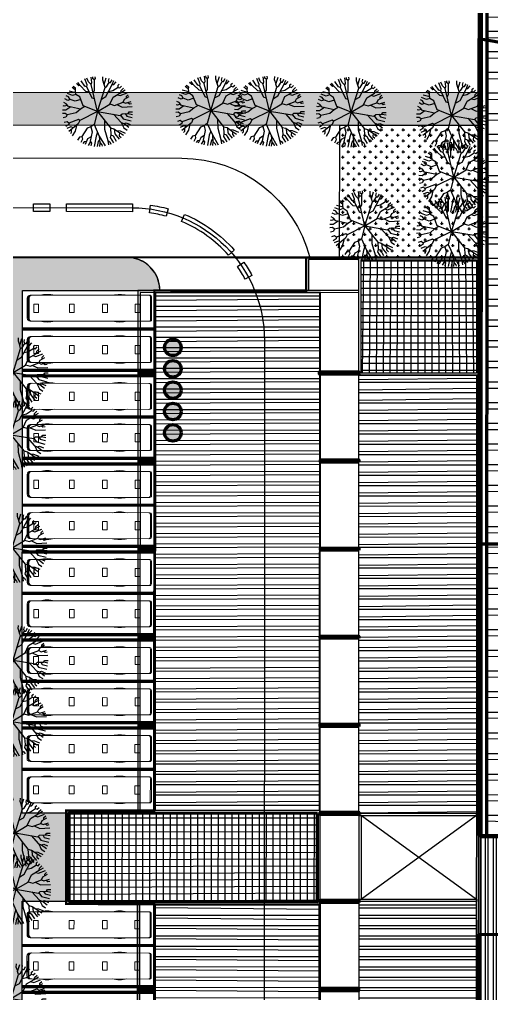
# Model space of a CAD drawing. Header units: millimetres. Extents: x -840588 to 786814, y -467537 to 194195.
# Drawn here: x -52309 to -9389, y -127607 to -39123 of the extents above; entities that cross this region are included whole.
import ezdxf

# ---------------------------------------------------------------- set-up
doc = ezdxf.new("R2010")
doc.units = ezdxf.units.MM
doc.header["$LTSCALE"] = 100
doc.header["$MEASUREMENT"] = 0
for name, color, linetype in [('1gt tim duong', 10, 'Continuous'), ('A-hatch', 139, 'Continuous'), ('A-tree', 3, 'Continuous'), ('A-Wall', 7, 'Continuous'), ('A-Wall-Patt', 143, 'Continuous'), ('caycay', 96, 'Continuous'), ('ctrinh-mai 1', 16, 'Continuous'), ('ctrinh-mai 2', 24, 'Continuous'), ('gthong-phan lanxe', 9, 'Continuous'), ('gthong-viahe', 5, 'Continuous')]:
    doc.layers.add(name, color=color, linetype=linetype)
for name, color, linetype, lineweight in [('ct-bai xe', 95, 'Continuous', 100), ('ct-xebuyt', 148, 'Continuous', 13), ('ctrinh-chinh', 24, 'Continuous', 100), ('ctrinh-net', 95, 'Continuous', 0), ('PV_X_Lo', 1, 'Continuous', 9), ('vtchitieu', 7, 'Continuous', 13)]:
    doc.layers.add(name, color=color, linetype=linetype, lineweight=lineweight)
pattern_1 = [(0, (-615433.3458368516, -1205242.082586594), (2.775557561562891e-16, 0.9375), []), (0, (-615433.0333368522, -1205242.395086594), (2.775557561562891e-16, 0.9375), [])]
pattern_2 = [(0, (-615285.3412264253, -1205270.401880732), (1.665334536937735e-16, 0.625), []), (90, (-615285.3412264253, -1205270.401880732), (-0.625, 1.665334536937735e-16), [])]

# ---------------------------------------------------------------- blocks, each defined once
blk = doc.blocks.new('ctr tramxebuyt')
at = {"layer": 'ctrinh-mai 1'}
h = blk.add_hatch(dxfattribs=at)
h.set_pattern_fill('ANSI32', color=256, scale=2.5, angle=315, style=0)
h.set_pattern_definition(pattern_1)
h.paths.add_polyline_path([(26.59995759325102, 3.999969325726852), (26.59995759325102, 43.79994532302953), (37.29995759110898, 43.79994540964253), (37.29995759110898, 3.999969412572682)])
h = blk.add_hatch(dxfattribs=at)
h.set_pattern_fill('ANSI32', color=256, scale=2.5, angle=315, style=0)
h.set_pattern_definition(pattern_1)
h.paths.add_polyline_path([(26.59995842434, -4.000038447324187), (26.59995763062034, -43.80002624029294), (37.29995759110898, -43.80002623912878), (37.29995838482864, -4.000038444530219)])
at = {"layer": 'ctrinh-mai 2'}
h = blk.add_hatch(dxfattribs=at)
h.set_pattern_fill('ANSI37', color=256, scale=5, angle=315, style=0)
h.set_pattern_definition(pattern_2)
h.paths.add_polyline_path([(37.29995759110898, 54.30058167595416), (26.79995617608074, 54.30058167618699), (26.79995763069019, 43.9999454098288), (37.29995904571842, 43.9999454098288)])
h = blk.add_hatch(dxfattribs=at)
h.set_pattern_fill('ANSI32', color=256, scale=2.5, angle=315, style=0)
h.set_pattern_definition(pattern_1)
h.paths.add_polyline_path([(8.09992147772573, 51.2999583852943), (22.99996323126834, 51.2999583852943), (22.99996323126834, 4.250003115274012), (8.09992147772573, 4.250003115274012)])
h = blk.add_hatch(dxfattribs=at)
h.set_pattern_fill('ANSI37', color=256, scale=5, angle=315, style=0)
h.set_pattern_definition(pattern_2)
h.paths.add_polyline_path([(22.85001115803607, 4.000051656737924), (0.2499544228194281, 4.000052914721891), (0.2499531195499003, -4.000059622805566), (22.85001180833206, -4.00007724436)])
h = blk.add_hatch(dxfattribs=at)
h.set_pattern_fill('ANSI32', color=256, scale=2.5, angle=315, style=0)
h.set_pattern_definition(pattern_1)
h.paths.add_polyline_path([(8.09992147772573, -51.30003921454772), (22.99996323126834, -51.30003921454772), (22.99996323126834, -4.250083944760263), (8.09992147772573, -4.250083944760263)])
at = {"ltscale": 5}
blk.add_lwpolyline([(23.09996259678155, 4.250003115739673), (3.004446625709534e-06, 4.250004373723641), (1.619802787899971e-06, -4.250010868534446), (23.09996328770649, -4.250028916401789), (23.09996259678155, 4.250003115739673)], dxfattribs=at)
at = {"layer": 'A-hatch', "ltscale": 5}
for p, q in [((37.29995825525839, 3.799969412386417), (26.84995789488312, -3.800025686621666)), ((26.84995832433924, 3.799970591673627), (37.2999583814526, -3.80002568825148))]:
    blk.add_line(p, q, dxfattribs=at)
at = {"layer": 'A-Wall'}
blk.add_lwpolyline([(21.79994074220303, 54.49994985759258), (21.79993805557024, 51.49997660052031), (6.499875000095926, 51.49998913798481), (6.498972934670746, 4.250008364440873), (3.004563041031361e-06, 4.250010868534446), (-3.004563041031361e-06, -4.250010868534446), (6.499877983005717, -4.25002491963096), (6.499877983005717, -51.50000454764813), (21.79994074220303, -51.50004041474313), (21.79994074220303, -54.500030686846), (37.49995759106241, -54.50003862357698), (37.49995759106241, 54.49995958525687), (21.79994074220303, 54.49997481051832)], dxfattribs=at)
blk.add_lwpolyline([(26.59995617624372, 54.4999693473801), (37.49995759106241, 54.49995958525687), (37.49995904567186, 43.79994540964253), (26.59995763062034, 43.79994540964253)], close=True, dxfattribs=at)
at = {"layer": 'A-Wall-Patt'}
for p, q in [((8.09992147772573, 51.2999583852943), (8.0999166413676, 4.250003009801731)), ((8.09991066006478, -51.30004210700281), (8.100153872859664, -4.249991635791957))]:
    blk.add_line(p, q, dxfattribs=at)
for points in [[(26.59995773527771, 54.4999693473801), (21.79994074220303, 54.49994985759258), (21.79994074220303, 51.49995958525687)], [(26.59995773527771, 54.29994985763915), (21.99994074215647, 54.29994985763915), (21.99994074215647, 51.49995958525687)], [(26.59995658393018, 51.49997113784775), (6.499875000095926, 51.49998618895188), (6.499875000095926, 4.250008347211406), (7.99987307144329, 4.249979710206389)], [(26.59995621012058, 51.29997490835376), (6.699871229357086, 51.29998958576471), (6.699871229357086, 4.250003009801731), (7.999876889633015, 4.24997819098644)], [(7.750054640579037, 4.24986616615206), (7.999875691719353, 4.249896166380495), (7.999880527961068, 51.29998838575557), (22.99996806751005, 51.2999583852943), (22.99996323126834, 4.250003009801731)], [(23.09996328770649, 4.2499481998384), (23.09995730640367, 51.29996128403582), (7.999869710300118, 51.29993127705529), (8.000023276661523, 4.249938647495583), (8.000023276661523, 4.249938647495583), (8.000023276661523, 4.249938647495583)], [(26.84995763143525, -3.749932006234303), (26.84995763143525, 3.799971820320934), (26.59995763120241, 3.799971820320934), (26.59995763120241, -3.800025687087327)], [(26.79995648562908, -51.50003664405085), (6.499875000095926, -51.5000062698964), (6.499877983005717, -4.25002491963096), (7.999876054353081, -4.249996282625943)], [(26.79995685943868, -51.30004041455686), (6.699871229357086, -51.30001041432843), (6.699874382815324, -4.2500183689408), (7.999880043091252, -4.249993549892679)], [(23.09996328770649, -4.250029029324651), (23.09995730640367, -51.30004211352207), (7.999869710300118, -51.30001210654154), (8.000023276661523, -4.250019476981834), (8.000023276661523, -4.250019476981834), (8.000023276661523, -4.250019476981834)], [(26.59995842434, -4.000038447324187), (26.59995763062034, -43.80002624029294), (37.29995759110898, -43.80002623912878), (37.29995838482864, -4.000038444530219), (26.59995842434, -4.000038447324187)]]:
    blk.add_lwpolyline(points, dxfattribs=at)
for points in [[(26.79995617608074, 54.30058167595416), (37.29995759110898, 54.30058167595416), (37.29995904571842, 43.9999454098288), (26.79995763069019, 43.9999454098288)], [(26.59995759325102, 3.999969325726852), (26.59995759325102, 43.79994532302953), (37.29995759110898, 43.79994540964253), (37.29995759110898, 3.999969412572682), (26.59995759325102, 3.999969325726852)], [(37.29995759110898, 43.79994540964253), (37.29995904571842, -43.80002623912878), (37.49995904567186, -43.80002623912878), (37.49995759117883, 43.79994540964253)], [(26.59995763120241, 3.799970644060522), (37.29995830287226, 3.799969412386417), (37.29995830287226, 3.999969412572682), (26.59995763120241, 3.999970644246787)], [(26.59995763120241, -3.800025686388835), (37.29995837900788, -3.80002568801865), (37.29995837900788, -4.000025687972084), (26.59995763935149, -4.000025687506422)]]:
    blk.add_lwpolyline(points, close=True, dxfattribs=at)
at = {"layer": 'ctrinh-chinh'}
for points in [[(7.999871716368943, 43.90000414685346), (6.699871246702969, 43.90000386931933), (6.699871212011203, 44.0999751847703), (7.999871681677178, 44.09997546230443)], [(26.59987295547035, 43.89997405954637), (22.99997043015901, 43.89997386885807), (22.99997039546724, 44.09994518430904), (26.59987292077858, 44.09994537523016)], [(7.999871716368943, 35.90000414685346), (6.699871246702969, 35.90000386931933), (6.699871212011203, 36.0999751847703), (7.999871681677178, 36.09997546230443)], [(26.59986579115503, 35.89997405954637), (23.0999649039004, 35.89997388166375), (23.09996486920863, 36.09994519734755), (26.59986575646326, 36.09994537523016)], [(7.999871716368943, 27.90000414685346), (6.699871246702969, 27.90000386931933), (6.699871212011203, 28.0999751847703), (7.999871681677178, 28.09997546230443)], [(26.59986579115503, 27.89997405954637), (23.0999649039004, 27.89997388166375), (23.09996486920863, 28.09994519734755), (26.59986575646326, 28.09994537523016)], [(7.999871716368943, 19.90000414685346), (6.699871246702969, 19.90000386931933), (6.699871212011203, 20.0999751847703), (7.999871681677178, 20.09997546230443)], [(26.59986579115503, 19.89997405954637), (23.0999649039004, 19.89997388166375), (23.09996486920863, 20.09994519734755), (26.59986575646326, 20.09994537523016)], [(7.999864443554543, 11.90000414685346), (6.699863973888569, 11.90000386931933), (6.699863939196803, 12.0999751847703), (7.999864408862777, 12.09997546230443)], [(26.59985851834062, 11.89997405954637), (23.09995763096958, 11.89997388166375), (23.09995759627782, 12.09994519734755), (26.59985848364886, 12.09994537523016)], [(22.85001115803607, 4.000051656737924), (0.2499544228194281, 4.000052914721891), (0.2499531196663156, -4.000059622572735), (22.85001180833206, -4.00007724436)], [(26.59995763120241, 3.899964736541733), (23.09996264369693, 3.89996457635425), (23.09996260900516, 4.099935891805217), (26.59995759651065, 4.0999360519927)], [(26.5999576653121, -4.100035263458267), (23.09996329399291, -4.100035432726145), (23.09996325930115, -3.900064117275178), (26.59995763062034, -3.90006394777447)], [(7.999871716368943, -11.90002497541718), (6.699871246702969, -11.90002469788305), (6.699871212011203, -12.09999601333402), (7.999871681677178, -12.09999629086815)], [(26.59995757206343, -11.90005497564562), (23.09996332239825, -11.90005470486358), (23.09996328770649, -12.10002602054738), (26.59995753737167, -12.10002629132941)]]:
    blk.add_lwpolyline(points, close=True, dxfattribs=at)
at = {"layer": 'ctrinh-mai 1'}
for points in [[(8.09992147772573, 51.2999583852943), (22.99996323126834, 51.2999583852943), (22.99996323126834, 4.250003115274012), (8.09992147772573, 4.250003115274012)], [(8.09992147772573, -51.30003921454772), (22.99996323126834, -51.30003921454772), (22.99996323126834, -4.250083944760263), (8.09992147772573, -4.250083944760263)]]:
    blk.add_lwpolyline(points, close=True, dxfattribs=at)
blk = doc.blocks.new('tang cao')
blk.add_hatch(color=256).paths.add_polyline_path([(0.750000006519258, 0, 1), (-0.750000006519258, 0, 1)])
blk.add_circle((0, 0), 0.750000006519258)
blk = doc.blocks.new('NGC')
at = {"layer": 'ctrinh-mai 1'}
h = blk.add_hatch(dxfattribs=at)
h.set_pattern_fill('ANSI32', color=256, scale=5, angle=315, style=0)
h.set_pattern_definition([(0, (-615851.4988218939, -1205293.901811052), (5.551115123125783e-16, 1.875), []), (0, (-615850.873821895, -1205294.526811051), (5.551115123125783e-16, 1.875), [])])
h.paths.add_polyline_path([(-116.5004060267238, 73.59999780240469), (-121.2998026588466, 73.59999780240469), (-121.2996150384424, -21.50000216439366), (-116.5002184063196, -21.49999280297197)])
at = {"layer": 'ctrinh-chinh'}
blk.add_line((-121.2998026588466, 73.59999780240469), (-121.2996150384424, -21.50000313972123), dxfattribs=at)
for points in [[(-122.0000132289715, -21.50000236090273), (-111.0000000001164, -21.50000214693137), (-111.0000000001164, 73.79999780259095), (-121.9998022224754, 73.79999780259095)], [(-121.800012789201, -21.50000314041972), (-111.2004240235547, -21.49998246575706), (-111.2000008787727, 73.59999780240469), (-121.7998026588466, 73.59999780240469)]]:
    blk.add_lwpolyline(points, close=True, dxfattribs=at)
blk = doc.blocks.new('htrgrr')
at = {"ltscale": 10}
for p, q in [((-903.0737704914063, 0), (903.0737704914063, 0)), ((-1180.942622951232, -11161.06557377055), (-1180.942622951232, -277.8688524590107)), ((0, -69.46721311472356), (-903.0737704914063, -92.62295081967022)), ((-903.0737704914063, -162.0901639343938), (903.0737704914063, -162.0901639345102)), ((0, -162.0901639345102), (0, -69.46721311472356)), ((0, -69.46721311472356), (903.0737704914063, -92.62295081967022)), ((1180.942622951232, -277.8688524590107), (1180.942622951232, -11161.06557377055)), ((1042.008196720853, -11207.37704918033), (-1042.008196720853, -11207.37704918033)), ((1042.008196720853, -11300), (-1042.008196720853, -11300))]:
    blk.add_line(p, q, dxfattribs=at)
for points in [[(375.2198343565688, -1027.67339785106), (375.2198343565688, -594.4204250621842), (-375.2198343565688, -594.4204250621842), (-375.2198343565688, -1027.67339785106)], [(375.2198343565688, -4272.293837453122), (375.2198343565688, -3839.040864664246), (-375.2198343565688, -3839.040864664246), (-375.2198343565688, -4272.293837453122)], [(375.2198343565688, -7285.274362727185), (375.2198343565688, -6852.021389938309), (-375.2198343565688, -6852.021389938309), (-375.2198343565688, -7285.274362727185)], [(375.2198343565688, -10244.59532106423), (375.2198343565688, -9811.342348275357), (-375.2198343565688, -9811.342348275357), (-375.2198343565688, -10244.59532106423)]]:
    blk.add_lwpolyline(points, close=True, dxfattribs=at)
for centre, radius, start, end in [((-903.0737704914063, -277.8688524590107), 277.8688524590164, 90, 180), ((903.0737704914063, -277.8688524590107), 277.8688524590164, 0, 90), ((-903.0737704914063, -370.4918032786809), 277.8688524590164, 90, 180), ((-903.0737704914063, -439.9590163934045), 277.8688524590164, 90, 180), ((903.0737704914063, -370.4918032786809), 277.8688524590164, 0, 90), ((903.0737704914063, -439.9590163935209), 277.8688524590164, 0, 90), ((1919.031762295403, -1817.725409836043), 3169.441598360655, 167.9819880926131, 192.0180119073869), ((-1919.031762295403, -1817.725409836043), 3169.441598360655, 347.981988092613, 12.01801190738696), ((1919.031762295403, -8417.110655737692), 3169.441598360655, 167.9819880926131, 192.0180119073869), ((-1919.031762295403, -8417.110655737692), 3169.441598360655, 347.981988092613, 12.01801190738696), ((-1042.008196720853, -11068.44262295077), 138.9344262295082, 180, 270), ((-1042.008196720853, -11161.06557377055), 138.9344262295082, 180, 270), ((1042.008196720853, -11068.44262295077), 138.9344262295082, 270, 0), ((1042.008196720853, -11161.06557377055), 138.9344262295082, 270, 0)]:
    blk.add_arc(centre, radius, start, end, dxfattribs=at)
blk = doc.blocks.new('CTR NHAGAHANHKHACH')
at = {"layer": 'ctrinh-mai 1'}
h = blk.add_hatch(dxfattribs=at)
h.set_pattern_fill('ANSI32', color=256, scale=2000, angle=45, style=0)
h.set_pattern_definition([(90, (-1450.650511689368, -407.3499148476403), (-0.7500001229345798, 1.136868298865613e-16), []), (90, (-1450.400511648855, -407.0999148653354), (-0.7500001229345798, 1.136868298865613e-16), [])])
edge = h.paths.add_edge_path()
edge.add_arc((-82.49915694573428, -78.9999947489705), 41.00000141641426, 162.6099984873482, 163.4478848430642)
edge.add_line((-121.8001594382804, -67.31961293867789), (-121.8001594383968, -25.69999860599637))
edge.add_line((-121.8001594383968, -25.69999860599637), (-83.98750897543505, -25.69999795919284))
edge.add_line((-83.98750897543505, -25.69999795919284), (-83.99091886926908, -25.89298307546414))
edge.add_line((-83.99091886926908, -25.89298307546414), (-83.99378197675105, -26.08597712684423))
edge.add_line((-83.99378197675105, -26.08597712684423), (-83.99609827669337, -26.27897853078321))
edge.add_line((-83.99609827669337, -26.27897853078321), (-83.99786774767563, -26.47198563977145))
edge.add_line((-83.99786774767563, -26.47198563977145), (-83.9990903774742, -26.66499706660397))
edge.add_line((-83.9990903774742, -26.66499706660397), (-83.99976615572814, -26.85801110393368))
edge.add_line((-83.99976615572814, -26.85801110393368), (-83.99989507708233, -27.05102637060918))
edge.add_line((-83.99989507708233, -27.05102637060918), (-83.99947714072186, -27.24404115579091))
edge.add_line((-83.99947714072186, -27.24404115579091), (-83.99851234909147, -27.4370540601667))
edge.add_line((-83.99851234909147, -27.4370540601667), (-83.9970007109223, -27.63006340735592))
edge.add_line((-83.9970007109223, -27.63006340735592), (-83.99494223832153, -27.82306769024581))
edge.add_line((-83.99494223832153, -27.82306769024581), (-83.99233694712166, -28.01606538426131))
edge.add_line((-83.99233694712166, -28.01606538426131), (-83.98918485851027, -28.2090548761189))
edge.add_line((-83.98918485851027, -28.2090548761189), (-83.98548599798232, -28.40203469409607))
edge.add_line((-83.98548599798232, -28.40203469409607), (-83.98124039545655, -28.5950032453984))
edge.add_line((-83.98124039545655, -28.5950032453984), (-83.97644808364566, -28.78795903595164))
edge.add_line((-83.97644808364566, -28.78795903595164), (-83.97110910364427, -28.98090045037679))
edge.add_line((-83.97110910364427, -28.98090045037679), (-83.96522349643055, -29.17382596386597))
edge.add_line((-83.96522349643055, -29.17382596386597), (-83.95879130810499, -29.36673399643041))
edge.add_line((-83.95879130810499, -29.36673399643041), (-83.95181259466335, -29.55962307588197))
edge.add_line((-83.95181259466335, -29.55962307588197), (-83.94428740500007, -29.75249160034582))
edge.add_line((-83.94428740500007, -29.75249160034582), (-83.9362158072181, -29.94533802825026))
edge.add_line((-83.9362158072181, -29.94533802825026), (-83.92759786336683, -30.13816078542732))
edge.add_line((-83.92759786336683, -30.13816078542732), (-83.91843363712542, -30.33095840597525))
edge.add_line((-83.91843363712542, -30.33095840597525), (-83.90872321068309, -30.52372924098745))
edge.add_line((-83.90872321068309, -30.52372924098745), (-83.89846665691584, -30.71647186367773))
edge.add_line((-83.89846665691584, -30.71647186367773), (-83.88766406208742, -30.90918455016799))
edge.add_line((-83.88766406208742, -30.90918455016799), (-83.87631550745573, -31.10186587343924))
edge.add_line((-83.87631550745573, -31.10186587343924), (-83.86442108184565, -31.29451437387615))
edge.add_line((-83.86442108184565, -31.29451437387615), (-83.8519808902638, -31.48712830478325))
edge.add_line((-83.8519808902638, -31.48712830478325), (-83.83899503271095, -31.67970618861727))
edge.add_line((-83.83899503271095, -31.67970618861727), (-83.82546360534616, -31.87224655668251))
edge.add_line((-83.82546360534616, -31.87224655668251), (-83.81138671911322, -32.06474777730182))
edge.add_line((-83.81138671911322, -32.06474777730182), (-83.79676449042745, -32.25720840739086))
edge.add_line((-83.79676449042745, -32.25720840739086), (-83.78159703034908, -32.44962685322389))
edge.add_line((-83.78159703034908, -32.44962685322389), (-83.76588446402457, -32.64200149360113))
edge.add_line((-83.76588446402457, -32.64200149360113), (-83.74962692521513, -32.83433085028082))
edge.add_line((-83.74962692521513, -32.83433085028082), (-83.73282453417778, -33.0266134198755))
edge.add_line((-83.73282453417778, -33.0266134198755), (-83.71547742839903, -33.21884755138308))
edge.add_line((-83.71547742839903, -33.21884755138308), (-83.69758574711159, -33.41103171883151))
edge.add_line((-83.69758574711159, -33.41103171883151), (-83.67914962850045, -33.60316463629715))
edge.add_line((-83.67914962850045, -33.60316463629715), (-83.6601692372933, -33.79524433263578))
edge.add_line((-83.6601692372933, -33.79524433263578), (-83.64064471109305, -33.98726954404265))
edge.add_line((-83.64064471109305, -33.98726954404265), (-83.62057621323038, -34.1792387010064))
edge.add_line((-83.62057621323038, -34.1792387010064), (-83.59996390063316, -34.37115017627366))
edge.add_line((-83.59996390063316, -34.37115017627366), (-83.57880793814547, -34.56300253863446))
edge.add_line((-83.57880793814547, -34.56300253863446), (-83.557108491892, -34.7547941734083))
edge.add_line((-83.557108491892, -34.7547941734083), (-83.53486574720591, -34.94652358512394))
edge.add_line((-83.53486574720591, -34.94652358512394), (-83.51207988266833, -35.13818913791329))
edge.add_line((-83.51207988266833, -35.13818913791329), (-83.48875107732601, -35.32978938403539))
edge.add_line((-83.48875107732601, -35.32978938403539), (-83.46487950719893, -35.5213227707427))
edge.add_line((-83.46487950719893, -35.5213227707427), (-83.44046538916882, -35.71278779907152))
edge.add_line((-83.44046538916882, -35.71278779907152), (-83.4155088828411, -35.90418282942846))
edge.add_line((-83.4155088828411, -35.90418282942846), (-83.39001022162847, -36.09550643945113))
edge.add_line((-83.39001022162847, -36.09550643945113), (-83.36396960087586, -36.28675691550598))
edge.add_line((-83.36396960087586, -36.28675691550598), (-83.33738722512498, -36.47793301008642))
edge.add_line((-83.33738722512498, -36.47793301008642), (-83.31026330706663, -36.66903292643838))
edge.add_line((-83.31026330706663, -36.66903292643838), (-83.28259806381539, -36.86005529738031))
edge.add_line((-83.28259806381539, -36.86005529738031), (-83.2543917131843, -37.05099846562371))
edge.add_line((-83.2543917131843, -37.05099846562371), (-83.22564450942446, -37.24186094501056))
edge.add_line((-83.22564450942446, -37.24186094501056), (-83.19635665928945, -37.43264117813669))
edge.add_line((-83.19635665928945, -37.43264117813669), (-83.16652838338632, -37.62333776871674))
edge.add_line((-83.16652838338632, -37.62333776871674), (-83.13615994376596, -37.81394906062633))
edge.add_line((-83.13615994376596, -37.81394906062633), (-83.10525159619283, -38.00447345594876))
edge.add_arc((-82.49915694328956, -78.99999474082142), 41.00000141641424, 90.8470226666, 140.4286282105067)
edge.add_line((-114.1032552603865, -52.88139819144271), (-114.1032655078452, -52.88141030748375))
edge.add_line((-114.1032655078452, -52.88141030748375), (-114.1032754896441, -52.88142266939394))
edge.add_arc((-82.49915694235824, -78.99999473965727), 41.00000141641425, 140.4286725891529, 141.7334002595768)
edge.add_line((-114.6897969462443, -53.60781459929422), (-114.6898102810374, -53.60783111397177))
edge.add_line((-114.6898102810374, -53.60783111397177), (-114.6898232789245, -53.60784798208624))
edge.add_arc((-82.49915694189258, -78.99999473872595), 41.00000141641424, 141.7334596787864, 143.0381723164369)
edge.add_line((-115.2596456176834, -54.34739857004024), (-115.2596618406242, -54.34741962514818))
edge.add_line((-115.2596618406242, -54.34741962514818), (-115.2596775852144, -54.34744105138816))
edge.add_arc((-82.49915694596712, -78.99999474454671), 41.00000141641426, 143.0382466032972, 144.3429446640414)
edge.add_line((-115.8125058917794, -55.09976675058715), (-115.8125246623531, -55.09979229490273))
edge.add_line((-115.8125246623531, -55.09979229490273), (-115.8125428543426, -55.09981827111915))
edge.add_arc((-82.49915694445372, -78.9999947429169), 41.00000141641425, 144.3430332773815, 145.6477173492956)
edge.add_line((-116.348091070191, -55.86452900920995), (-116.3481120596407, -55.86455898010172))
edge.add_line((-116.3481120596407, -55.86455898010172), (-116.3481323757442, -55.86458944249898))
edge.add_arc((-82.49915694398805, -78.99999474175274), 41.00000141641424, 145.6478196458006, 146.9524902579005)
edge.add_line((-116.8661233637249, -56.64128871378489), (-116.8661462847376, -56.64132308261469))
edge.add_line((-116.8661462847376, -56.64132308261469), (-116.8661684110994, -56.64135795505717))
edge.add_arc((-82.49915694480296, -78.99999474338256), 41.00000141641426, 146.9526056926727, 148.2572636000055)
edge.add_line((-117.3663342084037, -57.42964319721796), (-117.366358702071, -57.42968180053867))
edge.add_line((-117.366358702071, -57.42968180053867), (-117.3663823172683, -57.42972096288577))
edge.add_arc((-82.49915694573428, -78.99999474501237), 41.00000141641425, 148.2573913862021, 149.5620372672167)
edge.add_line((-117.8484641516116, -58.22918358584866), (-117.8484899066389, -58.22922629676759))
edge.add_line((-117.8484899066389, -58.22922629676759), (-117.8485146773746, -58.22926957439631))
edge.add_arc((-82.49915694247466, -78.99999473942444), 41.00000141641424, 149.5621766504183, 150.8668114222879)
edge.add_line((-118.3122632150771, -59.03949536546133), (-118.312289889669, -59.03954196930863))
edge.add_line((-118.312289889669, -59.03954196930863), (-118.3123154880013, -59.03958915383555))
edge.add_arc((-82.49915694259107, -78.9999947398901), 41.00000141641424, 150.866961469313, 152.1715861043862)
edge.add_line((-118.7574908867246, -59.86015838338062), (-118.7575181291904, -59.86020859796554))
edge.add_line((-118.7575181291904, -59.86020859796554), (-118.7575442221714, -59.86025942186825))
edge.add_arc((-82.4991569428239, -78.9999947398901), 41.00000141641425, 152.1717457661541, 153.4763612417041)
edge.add_line((-119.1839162359247, -60.69074702868238), (-119.183943741722, -60.69080060441047))
edge.add_line((-119.183943741722, -60.69080060441047), (-119.1839700171258, -60.69085478596389))
edge.add_arc((-82.49915694445372, -78.99999474314973), 41.00000141641424, 153.4765295363316, 154.7811369300209)
edge.add_line((-119.5913181424839, -61.53083065873943), (-119.5913455981063, -61.53088727407157))
edge.add_line((-119.5913455981063, -61.53088727407157), (-119.5913717612857, -61.53094450780191))
edge.add_arc((-82.49915694259107, -78.99999473895878), 41.00000141641425, 154.7813127974241, 156.0859132133722)
edge.add_line((-119.9794853230705, -62.37997366115451), (-119.9795124294469, -62.38003295846283))
edge.add_line((-119.9795124294469, -62.38003295846283), (-119.9795381744625, -62.38009284855798))
edge.add_arc((-82.49915694457013, -78.99999474384822), 41.00000141641424, 156.0860954063757, 157.3906900996157)
edge.add_line((-120.3482164690504, -63.23773572873324), (-120.3482429379364, -63.23779730242677))
edge.add_line((-120.3482429379364, -63.23779730242677), (-120.3482680028537, -63.23785947472788))
edge.add_arc((-82.49915694328956, -78.99999474082142), 41.00000141641424, 157.3908774303326, 158.6954676620823)
edge.add_line((-120.6973203514935, -64.10367209441029), (-120.6973459157161, -64.10373550560325))
edge.add_line((-120.6973459157161, -64.10373550560325), (-120.6973700310336, -64.10379948676564))
edge.add_arc((-82.4991569435224, -78.99999474151991), 41.00000141641424, 158.6956587445611, 160.0002459081185)
edge.add_line((-121.026615911047, -64.97733373683877), (-121.0266403264832, -64.97739851428196))
edge.add_line((-121.0266403264832, -64.97739851428196), (-121.0266632642597, -64.97746384097263))
edge.add_arc((-82.49915694363881, -78.99999474175274), 41.00000141641424, 160.0004393909123, 161.3050248121336)
edge.add_line((-121.3359323453624, -65.85826758947223), (-121.3359554042108, -65.85833326168358))
edge.add_line((-121.3359554042108, -65.85833326168358), (-121.3359769578092, -65.85839943028986))
edge.add_arc((-82.49915694317315, -78.99999474058859), 41.00000141641424, 161.3052193181064, 162.6098045501656)
edge.add_line((-121.6251092581078, -66.74601695383899), (-121.6251307468629, -66.74608292290941))
edge.add_line((-121.6251307468629, -66.74608292290941), (-121.625150738284, -66.74614939745516))
at = {"layer": 'A-Wall', "ltscale": 5}
blk.add_lwpolyline([(-123.5001807779772, -81.9999669068493), (-122.0001594248461, -81.9999676651787), (-122.0001594248461, -25.4999986232724), (-83.98339796124492, -25.49999797297642)], dxfattribs=at)
at = {"layer": 'A-Wall-Patt'}
blk.add_lwpolyline([(-121.8001594383968, -67.31961293914355), (-121.8001594383968, -25.6999986062292), (-83.98750897543505, -25.69999795919284)], dxfattribs=at)
at = {"layer": 'A-Wall-Patt', "ltscale": 5}
for points in [[(-83.10525159619283, -38.00447345594876, 0.3327138444106625), (-122.0001594248461, -68.01496312511154, 0.3327138444106625)], [(-83.07228537392803, -38.20401894906536, 0.3327325876515403), (-121.8001594383968, -68.04228892922401, 0.3327325876515403)]]:
    blk.add_lwpolyline(points, format="xyb", dxfattribs=at)
at = {"layer": 'ctrinh-mai 1'}
blk.add_lwpolyline([(-83.98750897543505, -25.69999795919284), (-121.8001594383968, -25.6999986062292), (-121.8001594382804, -67.31961293867789, -0.327820716161132), (-83.10525159619283, -38.00447345594876, -0.3813924400090022)], format="xyb", dxfattribs=at)
at = {"layer": 'ctrinh-mai 2'}
blk.add_lwpolyline([(-83.07228537392803, -38.20401894906536, 0.3327325875713984), (-121.8001594385132, -68.04228892060928)], format="xyb", dxfattribs=at)
blk = doc.blocks.new('A$C537F0C63')
at = {"layer": 'caycay'}
for p, q in [((4.712688563198753, 10.80137484274019), (4.265887160996499, 11.99052643422328)), ((4.906208114261972, 11.58543264324908), (4.852080984670465, 12.1454581428552)), ((6.159981289129064, 11.93632074141715), (6.202302373265411, 12.27858844433285)), ((6.605483960749552, 11.93623077391385), (6.617402898351429, 12.259334795428)), ((6.826178093167982, 11.29693891192437), (6.890286666319298, 12.23129105439875)), ((7.441234408583114, 11.42699881628141), (7.651727496751846, 12.08642798159781)), ((7.68363426896758, 10.90806475621866), (8.019816777752567, 11.97964079065423)), ((2.008257406407211, 10.05514116568156), (1.666088850062806, 10.35901247844595)), ((2.272467924871307, 10.54832825371341), (2.042717878081021, 10.72445268446245)), ((2.296077634156973, 10.19319036591696), (2.272467924871307, 10.54832825371341)), ((3.003826198455499, 10.71583942823054), (2.568862697771692, 11.14364282684619)), ((3.269952949845901, 10.73353164103173), (2.956771443390608, 11.39790803732103)), ((3.269952949845901, 10.73353164103173), (3.003826198455499, 10.71583942823054)), ((4.50370063718583, 8.70506324478265), (3.269952949845901, 10.73353164103173)), ((3.573577700022724, 11.08070473705084), (3.272457403527369, 11.57568824168993)), ((3.810128005825391, 11.09643069598314), (3.573577700022724, 11.08070473705084)), ((3.910690972326847, 11.37062830588184), (3.788839569944685, 11.81686011959391)), ((3.810128005825391, 11.09643069598314), (3.910690972326847, 11.37062830588184)), ((4.235841180721764, 10.50048805131519), (3.810128005825391, 11.09643069598314)), ((4.592421611992904, 10.24268936957378), (4.235841180721764, 10.50048805131519)), ((4.577421300939022, 10.28284407086176), (4.712688563198753, 10.80137484274019)), ((6.125898059370229, 6.139521315279126), (4.577421300939022, 10.28284407086176)), ((4.700099824054632, 10.83487223221164), (4.906208114261972, 11.58543264324908)), ((6.125898059370229, 6.139521315279126), (6.970036149243242, 10.92007571294744)), ((6.353129947037814, 11.71136866716915), (6.159981289129064, 11.93632074141715)), ((6.353129947037814, 11.71136866716915), (6.605483960749552, 11.93623077391385)), ((6.447514687970397, 9.84495994712779), (6.353129947037814, 11.71136866716915)), ((6.970036149243242, 10.92007571294744), (6.826178093167982, 11.29693891192437)), ((6.948042777010414, 8.570320168466424), (7.76638461697803, 10.55685856171476)), ((6.970036149243242, 10.92007571294744), (7.441234408583114, 11.42699881628141)), ((7.76638461697803, 10.55685856171476), (7.68363426896758, 10.90806475621866)), ((7.76638461697803, 10.55685856171476), (8.113333231842262, 10.69883864084841)), ((7.965382829468581, 9.797246468468074), (8.933407776050444, 10.87226001470481)), ((8.113333231842262, 10.69883864084841), (8.712313031195663, 11.70768604843033)), ((8.933407776050444, 10.87226001470481), (9.272947348141315, 11.41112699440055)), ((8.933407776050444, 10.87226001470481), (9.171925964052207, 10.85838502353727)), ((9.171925964052207, 10.85838502353727), (9.537986088387697, 11.24360011898898)), ((9.733678942880942, 10.44985240105962), (10.13871553562058, 10.78615722681207)), ((9.786865097747068, 10.09668076723392), (9.733678942880942, 10.44985240105962)), ((9.786865097747068, 10.09668076723392), (10.35685576614924, 10.5884511891054)), ((0.9218848354175861, 8.526406249260617), (0.5914981488203921, 8.797440291094972)), ((2.008086131005257, 8.717519836023712), (0.7635036424217105, 9.129316388596635)), ((1.920139873705921, 9.225739964920649), (1.087115961723612, 9.647311538588838)), ((1.76967368680198, 9.623145921275864), (1.343038968556357, 9.988975225947797)), ((1.883955297300417, 9.24431646832818), (1.76967368680198, 9.623145921275864)), ((3.267708861298161, 8.533747915149434), (1.883955297300417, 9.24431646832818)), ((2.5351559760893, 8.909919010715385), (2.008086131005257, 8.717519836023712)), ((2.310344671936036, 10.1849830326064), (2.008257406407211, 10.05514116568156)), ((3.222511420288356, 9.660279909650853), (2.296077634156973, 10.19319036591696)), ((3.993460937123018, 9.543984048803395), (3.222511420288356, 9.660279909650853)), ((5.316408449507435, 8.305498213470855), (4.50370063718583, 8.70506324478265)), ((6.717420145090728, 9.489459469132271), (6.447514687970397, 9.84495994712779)), ((6.527199968382774, 8.412167402177147), (6.948042777010414, 8.570320168466424)), ((7.392351211692585, 9.648875252361904), (7.965382829468581, 9.797246468468074)), ((8.578119715861249, 7.281614840641851), (9.092822924165375, 8.921003827472305)), ((9.092822924165375, 8.921003827472305), (9.745379681935447, 9.38050785887026)), ((9.745379681935447, 9.38050785887026), (9.786865097747068, 10.09668076723392)), ((9.745379681935447, 9.38050785887026), (10.35249974897306, 9.183089075660973)), ((9.759203255198372, 9.619244142235402), (10.88575250038048, 10.01737219720235)), ((9.944313991869421, 8.175001025898382), (10.80974500087541, 8.559510920527828)), ((10.35249974897306, 9.183089075660973), (11.20201209581137, 9.59306054910121)), ((10.79366673980257, 8.552387381641893), (11.20595707066968, 8.407509828190086)), ((10.80974500087541, 8.559510920527828), (11.04832709143011, 8.991530669089116)), ((11.04832709143011, 8.991530669089116), (11.44374410946693, 9.207825855861302)), ((11.20595707066968, 8.407509828190086), (11.70062178621083, 8.711759320220153)), ((0.4466466944213607, 7.186909447627841), (0.08666564667146304, 7.2448509023925)), ((1.12084364940165, 7.320901045324717), (0.1511815814883448, 7.552586191002774)), ((1.280611972542829, 8.044912836274307), (0.444487546075834, 8.466659778718167)), ((0.7097976248769555, 7.419110072511103), (0.4466466944213607, 7.186909447627841)), ((0.9357337090696092, 8.218872061683214), (0.9218848354175861, 8.526406249260617)), ((1.541375211712875, 7.549264594850683), (1.12084364940165, 7.320901045324717)), ((1.521030883770436, 7.555591163691133), (1.280611972542829, 8.044912836274307)), ((3.097987199351337, 7.065927705370996), (1.521030883770436, 7.555591163691133)), ((2.703754449681583, 7.188340914177388), (1.757476259455871, 6.679553776459215)), ((3.884867362274235, 7.354371150599036), (3.097987199351337, 7.065927705370996)), ((3.914115354094974, 7.298525660517043), (3.267708861298161, 8.533747915149434)), ((6.125898059370229, 6.139521315279126), (3.914115354094974, 7.298525660517043)), ((6.125898059370229, 6.139521315279126), (8.578119715861249, 7.281614840641851)), ((8.279060999553622, 7.142313947006187), (9.0886019582249, 6.750771228889789)), ((8.94424461397648, 8.447760988721711), (9.944313991869421, 8.175001025898382)), ((9.0886019582249, 6.750771228889789), (11.18806748264615, 7.336222721740342)), ((10.77352595946286, 7.220637597380119), (11.64532254343067, 6.712682137225784)), ((11.18806748264615, 7.336222721740342), (11.54099752982074, 7.835271000905777)), ((11.33254625860354, 7.540524095533328), (11.89576276779189, 7.413002362918633)), ((11.54099752982074, 7.835271000905777), (11.95948603860597, 8.053456869412912)), ((11.89576276779189, 7.413002362918633), (12.11310363743178, 7.4986918541872)), ((0.5706603464168438, 5.768348654561123), (-1.699427230050787e-06, 5.730386201154033)), ((1.757476259455871, 6.679553776459215), (0.00855774800220388, 6.661205396139849)), ((0.7806298194373085, 5.506956316930882), (0.04189879572368227, 5.315400935116486)), ((0.7973220304920687, 5.486148682266503), (0.5706603464168438, 5.768348654561123)), ((1.863759347223095, 5.527326392111718), (0.7973220304920687, 5.486148682266503)), ((1.301357276712224, 5.505615774418402), (1.063396316407307, 5.057959221958299)), ((2.147618291040999, 5.278660692089034), (1.715808944849414, 4.625734219735023)), ((2.179125049486174, 5.25103580450741), (1.863759347223095, 5.527326392111718)), ((3.339595652047137, 5.512285084278119), (2.113923366072413, 3.99826194187699)), ((6.125898059370229, 6.139521315279126), (2.179125049486174, 5.25103580450741)), ((6.125898059370229, 6.139521315279126), (4.039744528603478, 3.175083687405277)), ((6.125898059370229, 6.139521315279126), (9.309124815248651, 4.773858037136961)), ((6.125898059370229, 6.139521315279126), (6.842971201978798, 3.89649221743457)), ((9.075402950122225, 6.757166716884967), (9.900688603102026, 6.150819989943557)), ((9.900688603102026, 6.150819989943557), (11.46386237296974, 5.868288854795537)), ((11.46386237296974, 5.868288854795537), (11.83055046181835, 6.160203181647375)), ((11.46386237296974, 5.868288854795537), (11.72795570972085, 5.469711782065133)), ((11.64532254343067, 6.712682137225784), (12.23443119234435, 6.755833524115587)), ((11.72795570972085, 5.469711782065133), (12.21933158095999, 5.388423248077743)), ((11.83055046181835, 6.160203181647375), (12.26543294043586, 6.154373944329564)), ((1.063396316407307, 5.057959221958299), (0.1397583337929973, 4.775609911099309)), ((1.715808944849414, 4.625734219735023), (0.307439249689196, 4.179975674378511)), ((1.230773230763589, 3.880098522535263), (0.5654086178583384, 3.53661498738802)), ((1.603983964610961, 3.791791144500166), (0.7979776640349883, 3.08873558965206)), ((1.623038097397512, 3.787286263777787), (1.230773230763589, 3.880098522535263)), ((2.113923366072413, 3.99826194187699), (1.623038097397512, 3.787286263777787)), ((2.086705644269387, 3.98654600703594), (1.703781163858366, 3.019787908731814)), ((4.993965494963049, 4.531040710644447), (5.060837633816845, 3.005173691082746)), ((6.842971201978798, 3.89649221743457), (6.058139944627328, 1.852742682112876)), ((6.842971201978798, 3.89649221743457), (7.432333557888342, 3.519514546744176)), ((7.432333557888342, 3.519514546744176), (7.280434323314694, 2.677135711990559)), ((7.432333557888342, 3.519514546744176), (8.098582012036786, 3.326026642433135)), ((9.309124815248651, 4.773858037136961), (9.56344752651421, 4.969106941811333)), ((9.309124815248651, 4.773858037136961), (9.616567334425781, 4.170077324375598)), ((9.56344752651421, 4.969106941811333), (11.29217119894747, 4.430094099112466)), ((9.616567334425781, 4.170077324375598), (11.35931998142405, 2.929313197353622)), ((9.93769863442867, 3.941450450896809), (10.23341044859262, 2.932877378403646)), ((10.47633774106362, 3.557950291473389), (10.95106070157999, 3.753440934466198)), ((10.95106070157999, 3.753440934466198), (11.66045975862653, 3.481945362666011)), ((11.22320598487931, 4.451586098773987), (11.30987888816526, 4.16373455730718)), ((11.29217119894747, 4.430094099112466), (11.5425597731919, 4.68452039962358)), ((11.30987888816526, 4.16373455730718), (11.83210555871847, 3.873839490315731)), ((11.5425597731919, 4.68452039962358), (12.06343262891096, 4.577516196506622)), ((1.703781163858366, 3.019787908731814), (1.11193678613563, 2.596291564444982)), ((2.360128743846872, 2.528373258541251), (1.492859571077133, 2.110982061632967)), ((2.496129963798012, 2.269877917915437), (1.822411499113514, 1.760689831018681)), ((2.56307497484886, 1.709560079856601), (2.246554855188151, 1.380875038601516)), ((2.952599385069334, 2.620357636184053), (2.360128743846872, 2.528373258541251)), ((3.428623164742021, 2.985834134982724), (2.496129963798012, 2.269877917915437)), ((2.496129963798012, 2.269877917915437), (2.56307497484886, 1.709560079856601)), ((3.339813401926222, 2.088173656051367), (2.637745125197398, 1.087092649082479)), ((3.661068871806492, 1.723103908010671), (3.151986367873178, 0.7683009200591187)), ((3.369906157186051, 2.940729452180676), (3.339813401926222, 2.088173656051367)), ((4.039744528603478, 3.175083687405277), (3.428623164742021, 2.985834134982724)), ((4.031693542077846, 1.955804082903342), (3.661068871806492, 1.723103908010671)), ((4.029956023412524, 1.954728688528121), (4.151889424236288, 1.488197098566161)), ((4.039744528603478, 3.175083687405277), (4.031693542077846, 1.955804082903342)), ((5.060837633816845, 3.005173691082746), (4.630837960547069, 0.98501350143124)), ((6.058139944627328, 1.852742682112876), (5.148106664306397, 0.07830981133520254)), ((6.058139944627328, 1.852742682112876), (6.046166258151061, 0.6926535401726142)), ((6.328418276112643, 2.556572256453364), (6.621925523577374, 1.860491597191867)), ((6.621925523577374, 1.860491597191867), (7.04603830007909, 0.06930147462480818)), ((7.280434323314694, 2.677135711990559), (7.715867288097797, 1.041460912816547)), ((7.510773716396216, 1.811866424770415), (8.13382774245838, 1.455661724790843)), ((8.098582012036786, 3.326026642433135), (9.111636380646814, 1.936837856093916)), ((9.111636380646814, 1.936837856093916), (9.05441034496107, 1.457435791671742)), ((9.108831235360412, 1.913318816441461), (9.563043515889149, 1.847932786524325)), ((9.563043515889149, 1.847932786524325), (9.928087916650838, 1.318988235496363)), ((10.23341044859262, 2.932877378403646), (10.78588893792767, 2.142211417256476)), ((10.9181057199894, 3.243447097807802), (10.92924841445711, 2.741344290425332)), ((10.92924841445711, 2.741344290425332), (11.10547083382698, 2.548124503166036)), ((4.151889424236288, 1.488197098566161), (3.632459803578968, 0.5291005140024936)), ((4.291746997165319, 0.7246533119759988), (4.111621739852126, 0.339800697278406)), ((4.630837960547069, 0.98501350143124), (4.291746997165319, 0.7246533119759988)), ((4.630837960547069, 0.98501350143124), (4.553144487388636, 0.2048409433373308)), ((5.687346443359274, 0.2823844214362907), (5.63783512871305, 0.01939518188373768)), ((6.046166258151061, 0.6926535401726142), (5.687346443359274, 0.2823844214362907)), ((6.032371784920542, 0.6769075088304817), (6.148760987558489, 2.060398401226848e-06)), ((6.051426148278551, 1.202184490222862), (6.300487340380641, 0.8879269488934369)), ((6.300487340380641, 0.8879269488934369), (6.566832978940511, 0.01583402863980155)), ((7.715867288097797, 1.041460912816547), (7.500958808541327, 0.7001980161367101)), ((7.500958808541327, 0.7001980161367101), (7.660945140349213, 0.1949458228082221)), ((7.68101589476646, 0.9861165687689208), (8.13231261911642, 0.3370629204364377)), ((8.13382774245838, 1.455661724790843), (8.63363335412214, 0.5354539643340104)), ((8.374018521320977, 1.013457626351737), (8.758654683351779, 0.9918956518486084)), ((8.758654683351779, 0.9918956518486084), (8.994797214174469, 0.7114704464074748)), ((9.05441034496107, 1.457435791671742), (9.356284565004898, 0.9185323608435283))]:
    blk.add_line(p, q, dxfattribs=at)

msp = doc.modelspace()

# ---------------------------------------------------------------- hatches: boundary and pattern name
at = {"layer": 'A-tree'}
h = msp.add_hatch(dxfattribs=at)
h.set_pattern_fill('CROSS', color=256, scale=2000.000000000001, angle=-360.0227408166106, style=0)
h.set_pattern_definition([(359.9772591833894, (-616218387.0630271, -1205141167.613114), (500.1984116741904, 499.8015095601631), [250.0000000000001, -750.0000000000002]), (89.97725918282791, (-616218262.1126498, -1205141292.662717), (-499.801509560163, 500.1984116741904), [250.0000000000001, -750.0000000000002])])
h.paths.add_polyline_path([(-108360.3945284927, -48706.26049222399), (-107899.482669366, -45706.44648669258), (-10534.64292545656, -45745.09080141679), (-10535.83363182832, -48745.09056581833), (-10535.96267575768, -48745.09051460051)], flags=0)
h = msp.add_hatch(dxfattribs=at)
h.set_pattern_fill('CROSS', color=256, scale=2000.000000000001, angle=-360.0227408171721, style=0)
h.set_pattern_definition([(359.9772591828279, (-616218387.0630273, -1205141167.613114), (500.1984116790879, 499.8015095552616), [250.0000000000001, -750.0000000000002]), (89.97725918282791, (-616218262.1126498, -1205141292.662717), (-499.8015095552616, 500.1984116790878), [250.0000000000001, -750.0000000000002])])
h.paths.add_polyline_path([(-23229.32958176784, -60738.78090820535), (-10536.65898071482, -60743.8184793366), (-10535.97854328112, -48745.09050806983), (-23224.56726181626, -48740.05438032807)], flags=0)
h = msp.add_hatch(dxfattribs=at)
h.set_pattern_fill('CROSS', color=256, scale=2000.000000000001, angle=-360.0227408177166, style=0)
h.set_pattern_definition([(359.9772591822833, (-616218387.063027, -1205141167.613114), (500.1984116838377, 499.8015095505075), [250.0000000000002, -750.0000000000007]), (89.97725918282791, (-616218262.1126497, -1205141292.662717), (-499.8015095505074, 500.1984116838377), [250.0000000000001, -750.0000000000002])])
h.paths.add_polyline_path([(-52037.99945732333, -63728.58662447798), (-39538.00047332305, -63733.62767368757), (-39570.6328484226, -63290.3770527728), (-39745.04425646603, -62636.58435644291), (-39990.24969567916, -62147.85982866849), (-40415.59185801467, -61611.70308924467), (-40861.99279025182, -61243.85777564102), (-41414.98905366065, -60950.26575642508), (-41937.85789585435, -60792.89879794271), (-42536.00901725647, -60732.40459093386), (-54040.38902353396, -60727.82445921509), (-54083.84521097364, -169727.8157963517), (-42580.07184375039, -169732.3816692584), (-41922.58222487257, -169659.8736356498), (-41277.10082389459, -169435.5241127792), (-40682.34318749053, -169057.2689113831), (-40458.15686099341, -168854.7670683539), (-39988.73252807072, -168246.6136043854), (-39763.37248947077, -167768.8537964319), (-39619.4198330306, -167224.6323056572), (-39619.22491099648, -166733.5237752561), (-52078.88037584457, -166728.5785116161), (-52060.02754027198, -119228.6205312706), (-48063.90114796822, -119230.2066022148), (-48060.72593028258, -111230.2054812209), (-52056.85232258625, -111228.6194100438)], flags=0)

# ---------------------------------------------------------------- linework, layer by layer
at = {"layer": '1gt tim duong', "ltscale": 3}
msp.add_lwpolyline([(-126081.5960875394, -56199.21935825429), (-42038.9375427625, -56232.57607055007, -0.4142135623730951), (-30043.70131343623, -68237.33795084822), (-30075.59532413292, -148594.7010222414)], format="xyb", dxfattribs=at)
at = {"layer": 'A-tree'}
for p, q in [((-107899.482669366, -45706.44648669258), (-10534.64292545656, -45745.09080141679)), ((-10534.64292545656, -45745.09080141679), (-10535.83363182832, -48745.09056581833)), ((-10535.96267575768, -48745.09051460051), (-108360.3945284927, -48706.26049222399)), ((-23224.56726181626, -48740.05438032807), (-23229.32958176801, -60738.78090867101)), ((-10535.97854316479, -48745.0905083027), (-23224.56726181626, -48740.05438032807)), ((-10536.65898071492, -60743.81847956943), (-10535.97854316479, -48745.0905083027)), ((-10535.83363182832, -48745.09056581833), (-10535.96267575768, -48745.09051460051)), ((-42536.00901737301, -60732.40459116665), (-54040.38902353396, -60727.82445921509)), ((-41937.85789597077, -60792.89879794271), (-42536.00901737301, -60732.40459116665)), ((-41414.98905366065, -60950.26575642508), (-41937.85789597077, -60792.89879794271)), ((-40861.99279025182, -61243.85777564102), (-41414.98905366065, -60950.26575642508)), ((-23229.32958176801, -60738.78090867101), (-10536.65898071492, -60743.81847956943)), ((-40415.59185801467, -61611.70308924467), (-40861.99279025182, -61243.85777564102)), ((-39990.24969567916, -62147.85982866849), (-40415.59185801467, -61611.70308924467)), ((-39745.04425646603, -62636.58435644291), (-39990.24969567916, -62147.85982866849)), ((-39570.6328484226, -63290.3770527728), (-39745.04425646603, -62636.58435644291)), ((-39538.00047332305, -63733.62767368757), (-39570.6328484226, -63290.3770527728)), ((-52056.85232258635, -111228.6194102766), (-52037.99945732333, -63728.58662447798)), ((-52037.99945732333, -63728.58662447798), (-39538.00047332305, -63733.62767368757)), ((-48060.72593039909, -111230.2054814537), (-52056.85232258635, -111228.6194102766)), ((-48063.90114808463, -119230.2066022148), (-48060.72593039909, -111230.2054814537)), ((-52078.88037584457, -166728.5785116161), (-52060.02754027198, -119228.6205312706)), ((-52060.02754027198, -119228.6205312706), (-48063.90114808463, -119230.2066022148))]:
    msp.add_line(p, q, dxfattribs=at)
at = {"layer": 'ct-bai xe'}
for p, q in [((-52039.29149639218, -67228.6229147503), (-40039.31165987641, -67233.39098945912)), ((-52040.97833041845, -71478.62257999628), (-40040.99849390268, -71483.39065470514)), ((-52040.77935222013, -70978.62259979767), (-40040.79980185322, -70983.39067439293)), ((-52042.46671338277, -75228.62228462509), (-40042.48687686703, -75233.39035933395)), ((-52044.15354740905, -79478.62194987107), (-40044.1737108933, -79483.39002457989)), ((-52043.9545692107, -78978.62196967252), (-40043.97501884383, -78983.39004426771)), ((-52045.64193037338, -83228.62165449989), (-40045.66209385763, -83233.38972920869)), ((-52047.32876439966, -87478.62131974587), (-40047.3489278839, -87483.38939445467)), ((-52047.12978620133, -86978.6213395473), (-40047.15023583444, -86983.38941414256)), ((-52048.81714736401, -91228.62102437468), (-40048.83731084824, -91233.38909908354)), ((-52050.50398139027, -95478.62068962066), (-40050.52414487451, -95483.38876432952)), ((-52050.30500319194, -94978.6207094221), (-40050.32545282503, -94983.3887840173)), ((-52051.99236435462, -99228.62039424949), (-40052.01252783885, -99233.38846895832)), ((-52053.67919838086, -103478.6200594955), (-40053.69936186511, -103483.3881342043)), ((-52053.48022018255, -102978.6200792969), (-40053.50066981566, -102983.3881538921)), ((-52055.1710859118, -107228.6197627333), (-40055.19124939605, -107233.3878374421)), ((-52061.51451075985, -123228.6185052649), (-40061.53467424412, -123233.3865799736)), ((-52063.00587115435, -126978.6181889213), (-40063.02632078747, -126983.3862635165)), ((-52063.20484935271, -127478.6181691199), (-40063.22501283696, -127483.3862438287))]:
    msp.add_line(p, q, dxfattribs=at)
at = {"layer": 'ctrinh-chinh', "const_width": 200.0000000000001}
for points in [[(466.3775714919181, -42849.63437188276), (-540.8013649481431, -42669.56556202721), (-7616.448898207374, -41395.41076494879), (-10532.69520895121, -40881.66068554708), (-10561.576629261, -113245.0832247771), (438.435703738176, -113249.4499820223)], [(-10561.576629261, -113245.0832247771), (31438.43459336524, -113261.753562589), (31434.8624745346, -122261.7521386753), (-10565.14874877909, -122245.0835328904)]]:
    msp.add_lwpolyline(points, close=True, dxfattribs=at)
at = {"layer": 'ctrinh-chinh'}
for points in [[(466.3775714919181, -42849.63437188276), (-540.8013649481431, -42669.56556202721), (-7616.448898207374, -41395.41076494879), (-10532.69520895121, -40881.66068554708), (-10551.05867381623, -86745.08668764988), (448.9536591829448, -86749.45344489517)], [(31434.86117254573, -122261.7521381585), (-10565.14874826741, -122245.0822437072), (-10570.50692792185, -135745.0836565246), (31429.5029928913, -135761.7535509759)]]:
    msp.add_lwpolyline(points, close=True, dxfattribs=at)
at = {"layer": 'ctrinh-chinh', "const_width": 200.0000000000001}
msp.add_lwpolyline([(-40064.12208883933, -119483.2993778295), (-40082.59999745768, -166734.2358577999), (-26282.81235585161, -166739.3840146699), (-26284.00283333782, -169738.8070990563), (-10583.98722425059, -169745.0464058182), (-10540.72489346445, -60745.05678244011), (-26240.74049965885, -60738.81018714844), (-26241.93121207327, -63738.82517611174), (-40041.99971071363, -63733.53252435316), (-40060.60122431633, -110983.3651756437), (-48060.62084031755, -110980.1242243841), (-48064.00052342897, -119480.138794748), (-40064.12208918858, -119483.2993778293)], dxfattribs=at)
msp.add_lwpolyline([(-2082.798333568903, -166748.4530510591), (-2082.798333568903, -166748.4530510591, -0.4141902830902783), (28930.52539091284, -135760.7560275298), (31429.50399056822, -135761.764116296), (31434.86253984358, -122261.7521387012), (-10565.14874877909, -122245.0835328904), (-10629.63153928591, -284743.6209818143), (-2129.621237556929, -284747.4920445436), (-2082.798333568903, -166748.4530510591)], format="xyb", dxfattribs=at)
at = {"layer": 'ctrinh-net'}
for points in [[(-48060.72232699228, -111230.2072335376), (-52056.83999117806, -111228.6194154039), (-52037.97660348103, -63728.66640622295), (-40041.99971071363, -63733.53252435316), (-40060.74882610772, -110983.4075981787)], [(-40060.74882610772, -110983.4075981787), (-48060.62083762333, -110980.1177295739), (-48063.97424243928, -119480.138805179), (-40060.08410346846, -119483.3218197901), (-40082.59963461053, -166733.3078743204), (-52078.88037596099, -166728.5785116161), (-52060.01698559763, -119228.6187845731), (-48063.87572542507, -119230.2066123051)]]:
    msp.add_lwpolyline(points, dxfattribs=at)
at = {"layer": 'gthong-phan lanxe', "ltscale": 8}
for points in [[(-49539.07586660028, -56579.5992794753), (-51039.07574845181, -56579.00392628956), (-51038.79791696515, -55879.00398147208), (-49538.79803511362, -55879.59933465783)], [(-42039.07645734239, -56582.57604470551), (-48039.07598474848, -56580.19463196255), (-48038.79815326182, -55880.19468714507), (-42038.79862585573, -55882.57609988803)]]:
    msp.add_lwpolyline(points, close=True, dxfattribs=at)
for points in [[(-38969.059468144, -56995.62343460888, 0.03334611960207815), (-40490.19409712152, -56686.61833413985), (-40396.85037277148, -55992.86985714124, -0.03334611960434945), (-38784.31709641632, -56320.4417876654)], [(-33300.04740519878, -60533.80685684236, 0.1140970403442862), (-37566.73006499706, -57477.14687391712), (-37297.72755752099, -56830.89796590506, -0.1140970403424857), (-32774.67769929037, -60071.2199220713)], [(-31783.89866642069, -62713.61063533884, 0.02876568734973343), (-32485.15641526939, -61572.48972836207), (-31910.82330226876, -61172.31292332213, -0.0287656873503608), (-31167.42989465101, -62381.99903505691)]]:
    msp.add_lwpolyline(points, format="xyb", close=True, dxfattribs=at)
at = {"layer": 'gthong-viahe'}
for p, q in [((-10535.9632141785, -48745.09051438681), (-109856.728842935, -48705.66988846372)), ((-23224.56726181626, -48740.05438032807), (-23229.32958223367, -60738.78090867087)), ((-50540.76714664781, -60729.21346668003), (-111573.5027884315, -60704.98944237285)), ((-10540.72765673075, -60743.81704212011), (-24786.72417667818, -60738.78486609973))]:
    msp.add_line(p, q, dxfattribs=at)
msp.add_lwpolyline([(-107899.4826694827, -45706.44648739103), (-10534.75635448362, -45745.09075639656), (-10540.85093123363, -60743.8169931922)], dxfattribs=at)
for points in [[(-110285.9223293091, -51705.499776941), (-37537.23446516425, -51734.37388863263, -0.3419986619111688), (-25921.8580102197, -60738.98263483732, -0.3419986619111688)], [(-54083.82796008712, -169727.8158036642), (-42580.07184375039, -169732.3816692583, 0.4143731251364041), (-39578.88136064804, -166733.5397881639), (-52078.88037596099, -166728.5785116161), (-52059.93040683112, -119228.6188189364), (-48063.80680861137, -119230.2048890046), (-48060.72311780514, -111230.20548257), (-52056.85243213318, -111228.6194102332), (-52037.99948898525, -63728.66639713965), (-39538.00047355588, -63733.62767368747, 0.4143731251364041), (-42536.80951785963, -60732.40437984989), (-54040.56563419635, -60727.8385142557)]]:
    msp.add_lwpolyline(points, format="xyb", dxfattribs=at)
at = {"layer": 'PV_X_Lo', "ltscale": 5, "const_width": 200.0000000000001}
msp.add_lwpolyline([(-10583.98722425059, -169745.0464058182), (-10583.98722425059, -169745.0464058182), (-10583.98722425068, -169745.0464060511), (-10540.72489346445, -60745.05678244011), (-54040.76687108454, -60727.82430947942), (-54040.76687108454, -60727.82430947942), (-54040.76894432661, -60727.83780538434), (-54040.76687120086, -60727.82430924654), (-54083.84801006368, -169727.8157959391), (-54083.85185885154, -169727.8151604137), (-54083.84801006377, -169727.815796172), (-10583.98722425049, -169745.0464055854), (-10583.98722425059, -169745.0464058182)], dxfattribs=at)
at = {"layer": 'PV_X_Lo', "ltscale": 5}
msp.add_lwpolyline([(251929.5361485003, -135849.3071424665, 200.0000000000001, 200.0000000000001, 0), (251948.9843734553, -86849.257495643, 200.0000000000001, 200.0000000000001, 0), (-10546.99387151649, -86745.07227617553, 200.0000000000001, 200.0000000000001, 0), (-10566.44278478597, -135745.0684161443, 0, 0, 0), (251929.5361485003, -135849.3071424665, 0, 0, 0)], format="xyseb", dxfattribs=at)

# ---------------------------------------------------------------- block references
at = {"xscale": 1000.000000000001, "yscale": 1000.000000000001, "zscale": 1000.000000000001, "rotation": 359.9772591828279}
msp.add_blockref('ctr tramxebuyt', (-48062.31068052613, -115230.1282621609), dxfattribs=at)
at = {"layer": 'A-Wall-Patt', "xscale": 1000.000000000001, "yscale": 1000.000000000001, "zscale": 1000.000000000001, "rotation": 359.9772591828279}
msp.add_blockref('NGC', (111446.9499236124, -91793.50548506757), dxfattribs=at)
at = {"layer": 'caycay', "extrusion": (-1.849088780389791e-06, -5.240423503569551e-08, 0.9999999999982891), "xscale": -518.4000000042536, "yscale": 518.3999999426321, "zscale": 518.4000000000002, "rotation": 3.269462154405618}
for p in [(-41857.78947025837, -50490.06780589731, -0.7843970997610896), (-31572.00113510638, -50393.41193321186, -0.8034215007461852), (-26227.45824372833, -50445.90235592567, -0.813301284322512), (-18792.82931990919, -50547.64648614705, -0.8270432414286177), (-9666.862596520386, -50853.4835752036, -0.8439019369490441), (-9467.404352728841, -56444.55890553472, -0.8439777569238605), (-17551.54618254323, -60872.26043155474, -0.8287974306549198), (-9671.040859637309, -61380.6703474532, -0.8433425417997152), (-49526.6302325053, -74185.89687843126, -0.7689749705529154), (-49727.00212564891, -79846.53700654715, -0.7683078236176715), (-49613.36787635638, -90119.3138098881, -0.7679796064230354), (-49539.20786407877, -100310.4801607021, -0.7675826745927337), (-49660.29600031466, -105891.9810533403, -0.7670662775939512), (-49353.40704911807, -116015.3032053234, -0.7671032375572627), (-49284.21466340427, -121138.4742545256, -0.7669627045620284), (-49717.87400554457, -131056.5909183733, -0.7656410786205348)]:
    msp.add_blockref('A$C537F0C63', p, dxfattribs=at)
at = {"layer": 'ct-xebuyt', "xscale": -1, "rotation": 89.97725918282794}
for p in [(-51600.61201583937, -65353.80012136439), (-51602.10204141604, -69103.79980578343), (-51603.78723282998, -73353.79949123914), (-51605.27725840663, -77103.79917565826), (-51606.96244982059, -81353.79886111393), (-51608.45247539725, -85103.79854553302), (-51610.13766681122, -89353.79823098873), (-51611.62769238784, -93103.79791540785), (-51613.31288380181, -97353.79760086352), (-51614.80290937845, -101103.7972852826), (-51616.48810079241, -105353.7969707383), (-51617.98163093563, -109103.7966537665), (-51622.83503020708, -121353.7957118789), (-51624.32856035028, -125103.795394907)]:
    msp.add_blockref('htrgrr', p, dxfattribs=at)
at = {"layer": 'ctrinh-chinh', "xscale": 1000.000000000001, "yscale": 1000.000000000001, "zscale": 1000.000000000001, "rotation": 359.9772591828279}
for p in [(-38360.51781900178, -68911.9646166924), (-38361.28815904429, -70852.84609748296), (-38362.05849908677, -72793.72757827361), (-38362.82883912927, -74734.60905906423), (-38363.59917917178, -76675.49053985479)]:
    msp.add_blockref('tang cao', p, dxfattribs=at)
at = {"layer": 'vtchitieu', "xscale": 1000.000000000001, "yscale": 1000.000000000001, "zscale": 1000.000000000001, "rotation": 359.9772591828279}
msp.add_blockref('CTR NHAGAHANHKHACH', (111448.7085524935, -87793.50732180316), dxfattribs=at)

doc.saveas('drawing.dxf')
